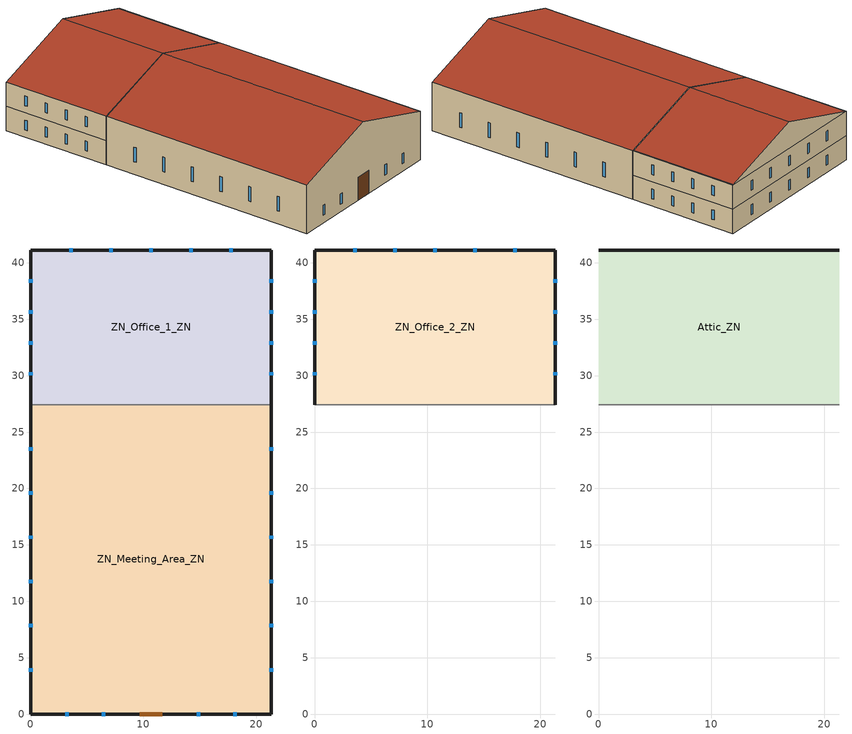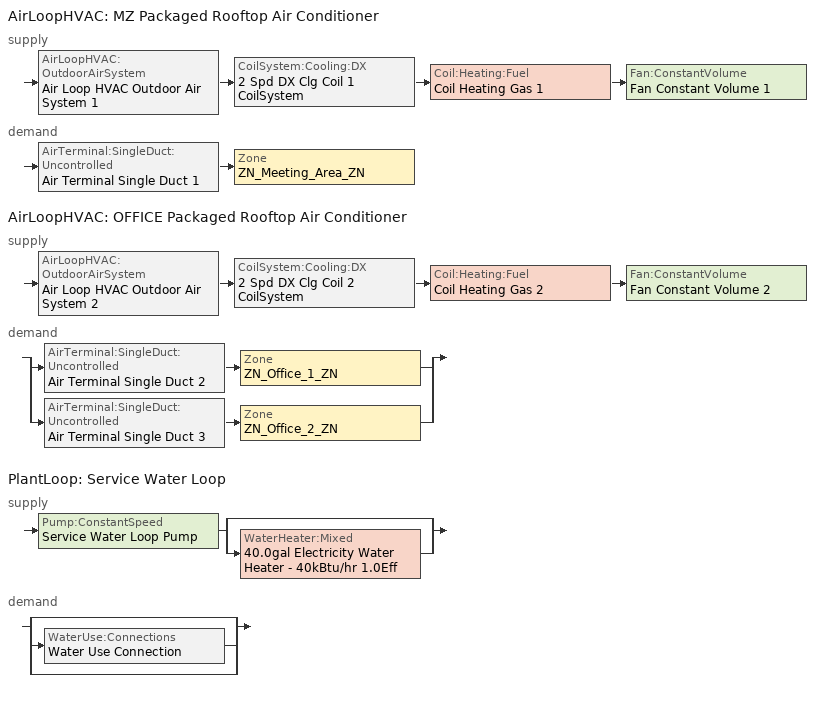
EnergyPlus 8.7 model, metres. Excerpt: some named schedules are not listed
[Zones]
ZN_Meeting_Area_ZN
 floor ground (Typical Insulated Carpeted 6in Slab Floor): 21.34,27.43 21.34,0 0,0 0,27.43 z0
 wall outside (Typical Insulated Exterior Mass Wall adj ext wall insulation): 21.34,0 21.34,27.43 / 0,27.43 0,0 z0:6.1; 0,0,6.1 0,0,0 21.34,0,0 21.34,0,6.1 10.67,0,9.43
 wall to ZN_Office_1_ZN (Typical Interior Wall): 21.34,27.43 0,27.43 z0:3.05
 wall to ZN_Office_2_ZN (Typical Interior Wall): 21.34,27.43 0,27.43 z3.05:6.1
 wall to Attic_ZN (Typical Interior Wall): 21.34,27.43,6.1 0,27.43,6.1 10.67,27.43,9.43
 window (Window U-1.017564702 and Window SHGC 0.306): 21.34,3.77 21.34,4.07 / 21.34,7.69 21.34,7.99 / 21.34,11.6 21.34,11.91 / 21.34,15.52 21.34,15.83 / 21.34,19.44 21.34,19.75 / 21.34,23.36 21.34,23.67 / 0,23.67 0,23.36 / 0,19.75 0,19.44 / 0,15.83 0,15.52 / 0,11.91 0,11.6 / 0,7.99 0,7.69 / 0,4.07 0,3.77 z1.62:3.44; 3.06,0 3.4,0 / 6.29,0 6.62,0 / 14.71,0 15.05,0 / 17.94,0 18.28,0 z0.98:2.26
 door (Typical Insulated Metal Door R-1.43): 9.68,0 11.65,0 z0:2.9
 roof outside (Typical IEAD Roof R-15.87 adj roof insulation): 21.34,27.43,6.1 10.67,27.43,9.43 10.67,0,9.43 21.34,0,6.1; 0,0,6.1 10.67,0,9.43 10.67,27.43,9.43 0,27.43,6.1
ZN_Office_1_ZN
 floor ground (Typical Insulated Carpeted 6in Slab Floor): 21.34,41.15 21.34,27.43 0,27.43 0,41.15 z0
 wall outside (Typical Insulated Exterior Mass Wall adj ext wall insulation): 21.34,27.43 21.34,41.15 0,41.15 0,27.43 z0:3.05
 window (Window U-1.017564702 and Window SHGC 0.306): 21.34,30.02 21.34,30.33 / 21.34,32.77 21.34,33.07 / 21.34,35.51 21.34,35.81 / 21.34,38.25 21.34,38.56 / 17.93,41.15 17.63,41.15 / 14.38,41.15 14.07,41.15 / 10.82,41.15 10.52,41.15 / 7.26,41.15 6.96,41.15 / 3.71,41.15 3.4,41.15 / 0,38.56 0,38.25 / 0,35.81 0,35.51 / 0,33.07 0,32.77 / 0,30.33 0,30.02 z0.91:2.13
ZN_Office_2_ZN
 floor to ZN_Office_1_ZN (Typical Interior Floor): 21.34,41.15 21.34,27.43 0,27.43 0,41.15 z3.05
 wall outside (Typical Insulated Exterior Mass Wall adj ext wall insulation): 21.34,27.43 21.34,41.15 0,41.15 0,27.43 z3.05:6.1
 window (Window U-1.017564702 and Window SHGC 0.306): 21.34,30.02 21.34,30.33 / 21.34,32.77 21.34,33.07 / 21.34,35.51 21.34,35.81 / 21.34,38.25 21.34,38.56 / 17.93,41.15 17.63,41.15 / 14.38,41.15 14.07,41.15 / 10.82,41.15 10.52,41.15 / 7.26,41.15 6.96,41.15 / 3.71,41.15 3.4,41.15 / 0,38.56 0,38.25 / 0,35.81 0,35.51 / 0,33.07 0,32.77 / 0,30.33 0,30.02 z3.96:5.18
Attic_ZN
 floor to ZN_Office_2_ZN (Typical Interior Floor): 21.34,27.43 0,27.43 0,41.15 21.34,41.15 z6.1
 wall outside (Typical Insulated Exterior Mass Wall adj ext wall insulation): 21.34,41.15,6.1 0,41.15,6.1 10.67,41.15,9.43
 roof outside (Typical IEAD Roof R-15.87 adj roof insulation): 21.34,27.43,6.1 10.67,27.43,9.43 10.67,41.15,9.43 21.34,41.15,6.1; 10.67,41.15,9.43 0,41.15,6.1 0,27.43,6.1 10.67,27.43,9.43
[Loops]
AirLoopHVAC 'MZ Packaged Rooftop Air Conditioner'
 supply: AirLoopHVAC:OutdoorAirSystem 'Air Loop HVAC Outdoor Air System 1' > CoilSystem:Cooling:DX '2 Spd DX Clg Coil 1 CoilSystem' > Coil:Heating:Fuel 'Coil Heating Gas 1' > Fan:ConstantVolume 'Fan Constant Volume 1'
 demand: AirTerminal:SingleDuct:Uncontrolled 'Air Terminal Single Duct 1' > Zone 'ZN_Meeting_Area_ZN'
AirLoopHVAC 'OFFICE Packaged Rooftop Air Conditioner'
 supply: AirLoopHVAC:OutdoorAirSystem 'Air Loop HVAC Outdoor Air System 2' > CoilSystem:Cooling:DX '2 Spd DX Clg Coil 2 CoilSystem' > Coil:Heating:Fuel 'Coil Heating Gas 2' > Fan:ConstantVolume 'Fan Constant Volume 2'
 demand: split
  | AirTerminal:SingleDuct:Uncontrolled 'Air Terminal Single Duct 2' > Zone 'ZN_Office_1_ZN'
  | AirTerminal:SingleDuct:Uncontrolled 'Air Terminal Single Duct 3' > Zone 'ZN_Office_2_ZN'
PlantLoop 'Service Water Loop'
 supply: Pump:ConstantSpeed 'Service Water Loop Pump' > split
  | bypass
  | WaterHeater:Mixed '40.0gal Electricity Water Heater - 40kBtu/hr 1.0Eff'
 demand: split
  | bypass
  | WaterUse:Connections 'Water Use Connection'
  | bypass
[Building]
90.1-2004-Worship-ASHRAE 169-2006-5A
[Site:Location]
PHOENIX SKY HARBOR INTL AP: Latitude {deg}=33.45; Longitude {deg}=-111.983; Time Zone {hr}=-7; Elevation {m}=337
[Site:GroundTemperature:BuildingSurface]
19.266, 19.196, 20.396, 21.375, 21.525, 21.18, 21.067, 21.286, 21.442, 21.586, 20.307, 19.387
[Site:WaterMainsTemperature]
Calculation Method=Correlation; Annual Average Outdoor Air Temperature {C}=22.47; Maximum Difference In Monthly Average Outdoor Air Temperatures {deltaC}=21.9
[SizingPeriod:DesignDay] Day of Month=21; Dry-Bulb Temperature Range Modifier Type=DefaultMultipliers; Humidity Condition Type=Wetbulb; Barometric Pressure {Pa}=97342; Rain Indicator=No; Snow Indicator=No; Daylight Saving Time Indicator=No
Name | Month | Day Type | Maximum Dry-Bulb Temperature {C} | Daily Dry-Bulb Temperature Range {deltaC} | Wetbulb or DewPoint at Maximum Dry-Bulb {C} | Wind Speed {m/s} | Wind Direction {deg} | Solar Model Indicator | ASHRAE Clear Sky Optical Depth for Beam Irradiance (taub) | ASHRAE Clear Sky Optical Depth for Diffuse Irradiance (taud) | Sky Clearness
Phoenix Sky Harbor Intl Ap Ann Clg .4% Condns DB=>MWB | 7 | SummerDesignDay | 43.4 | 12 | 21.1 | 4.1 | 260 | ASHRAETau | 0.588 | 1.653
Phoenix Sky Harbor Intl Ap Ann Htg 99.6% Condns DB | 12 | WinterDesignDay | 3.7 | 0 | 3.7 | 1.7 | 100 | ASHRAEClearSky |  |  | 0
[Material] Thermal Absorptance=0.9
Name | Roughness | Thickness {m} | Conductivity {W/m-K} | Density {kg/m3} | Specific Heat {J/kg-K} | Solar Absorptance | Visible Absorptance
1/2IN Gypsum | Smooth | 0.0127 | 0.16 | 784.9 | 830 | 0.4 | 0.4
100mm Normalweight concrete floor | MediumSmooth | 0.1016 | 2.31 | 2322 | 832 | 0.7 | 0.7
1IN Stucco | Smooth | 0.0253 | 0.6918 | 1858 | 837 | 0.7 | 0.92
6 in. Normalweight Concrete Floor | MediumRough | 0.1524 | 2.31 | 2322 | 832 | 0.7 | 0.7
8IN CONCRETE HW RefBldg | Rough | 0.2032 | 1.311 | 2240 | 836.8 | 0.7 | 0.7
F08 Metal surface; Metal Roof Surface | Smooth | 0.0008 | 45.28 | 7824 | 500 | 0.7 | 0.7
G01 13mm gypsum board | Smooth | 0.0127 | 0.16 | 800 | 1090 | 0.7 | 0.5
Roof Membrane | VeryRough | 0.0095 | 0.16 | 1121.29 | 1460 | 0.7 | 0.7
Std Wood 6inch | MediumSmooth | 0.15 | 0.12 | 540 | 1210 | 0.7 | 0.7
[Material:NoMass] Thermal Absorptance=0.9; Solar Absorptance=0.7
Name | Roughness | Thermal Resistance {m2-K/W} | Visible Absorptance
CP02 CARPET PAD | VeryRough | 0.21648 | 0.8
Typical Carpet Pad | Smooth | 0.21648 | 0.8
Typical Insulation R-0.58 | Smooth | 0.101875 | 0.7
Typical Insulation R-14.76_R-value 14.76 (ft^2*h*R/Btu); Typical Insulation R-14.76_R-value 14.76 (ft^2*h*R/Btu) 1 | Smooth | 2.59939 | 0.7
[WindowMaterial:SimpleGlazingSystem]
Simple Glazing Material U-1.017564702 and SHGC 0.306: U-Factor {W/m2-K}=5.778; Solar Heat Gain Coefficient=0.306
[Construction]
InteriorFurnishings: Std Wood 6inch
Typical IEAD Roof R-15.87 adj roof insulation: Roof Membrane, Typical Insulation R-14.76_R-value 14.76 (ft^2*h*R/Btu) 1, Metal Roof Surface
Typical Insulated Carpeted 6in Slab Floor: 6 in. Normalweight Concrete Floor, Typical Carpet Pad
Typical Insulated Exterior Mass Wall adj ext wall insulation: 1IN Stucco, 8IN CONCRETE HW RefBldg, Typical Insulation R-14.76_R-value 14.76 (ft^2*h*R/Btu), 1/2IN Gypsum
Typical Insulated Metal Door R-1.43: F08 Metal surface, Typical Insulation R-0.58
Typical Interior Floor: 100mm Normalweight concrete floor, CP02 CARPET PAD
Typical Interior Wall: G01 13mm gypsum board, G01 13mm gypsum board
Window U-1.017564702 and Window SHGC 0.306: Simple Glazing Material U-1.017564702 and SHGC 0.306
[Zone]
Attic_ZN: Part of Total Floor Area=No
ZN_Meeting_Area_ZN; ZN_Office_2_ZN: 
ZN_Office_1_ZN: Multiplier=1
[InternalMass] Construction=InteriorFurnishings
Name | Zone | Surface Area {m2}
ZN_Meeting_Area Mass | ZN_Meeting_Area_ZN | 1170.58
ZN_Office_1 Mass | ZN_Office_1_ZN | 585.289
ZN_Office_2 Mass | ZN_Office_2_ZN | 585.289
[ZoneInfiltration:DesignFlowRate] Schedule=Worship_MEETING_INF_SCH; Design Flow Rate Calculation Method=Flow/ExteriorArea; Flow per Exterior Surface Area {m3/s-m2}=0.0005; Constant Term Coefficient=0; Velocity Term Coefficient=0.224
Name | Zone or ZoneList
ZN_Meeting_Area Infiltration | ZN_Meeting_Area_ZN
ZN_Office_1 Infiltration | ZN_Office_1_ZN
ZN_Office_2 Infiltration | ZN_Office_2_ZN
[ZoneControl:Thermostat] Control Object Type 1=ThermostatSetpoint:DualSetpoint
Name | Zone or ZoneList | Control Type Schedule | Control Name 1
ZN_Meeting_Area_ZN Thermostat | ZN_Meeting_Area_ZN | ZN_Meeting_Area_ZN Thermostat Schedule | Thermostat Setpoint Dual Setpoint 1
ZN_Office_1_ZN Thermostat | ZN_Office_1_ZN | ZN_Office_1_ZN Thermostat Schedule | Thermostat Setpoint Dual Setpoint 2
ZN_Office_2_ZN Thermostat | ZN_Office_2_ZN | ZN_Office_2_ZN Thermostat Schedule | Thermostat Setpoint Dual Setpoint 3
[ThermostatSetpoint:DualSetpoint]
Name | Heating Setpoint Temperature Schedule | Cooling Setpoint Temperature Schedule
Thermostat Setpoint Dual Setpoint 1 | Worship_MEETING_HT_SCH | Worship_MEETING_CL_SCH
Thermostat Setpoint Dual Setpoint 2; Thermostat Setpoint Dual Setpoint 3 | Worship_OFFICE_HT_SCH | Worship_OFFICE_CL_SCH
[AirTerminal:SingleDuct:Uncontrolled] Availability Schedule=Always On Discrete; Maximum Air Flow Rate {m3/s}=AutoSize
Air Terminal Single Duct 1; Air Terminal Single Duct 2; Air Terminal Single Duct 3
[Zone equipment]
ZN_Meeting_Area_ZN: Air Terminal Single Duct 1
ZN_Office_1_ZN: Air Terminal Single Duct 2
ZN_Office_2_ZN: Air Terminal Single Duct 3
[Sizing:Zone] Zone Cooling Design Supply Air Temperature Input Method=SupplyAirTemperature; Zone Cooling Design Supply Air Temperature {C}=12.8; Zone Cooling Design Supply Air Temperature Difference {deltaC}=11.11; Zone Heating Design Supply Air Temperature Input Method=SupplyAirTemperature; Zone Heating Design Supply Air Temperature {C}=40; Zone Heating Design Supply Air Temperature Difference {deltaC}=11.11; Zone Cooling Design Supply Air Humidity Ratio {kgWater/kgDryAir}=0.0085; Zone Heating Design Supply Air Humidity Ratio {kgWater/kgDryAir}=0.008; Design Specification Outdoor Air Object=Worship WholeBuilding Ventilation; Cooling Design Air Flow Method=DesignDay; Cooling Design Air Flow Rate {m3/s}=0; Cooling Minimum Air Flow per Zone Floor Area {m3/s-m2}=0.000762; Cooling Minimum Air Flow {m3/s}=0; Cooling Minimum Air Flow Fraction=0; Heating Design Air Flow Method=DesignDay; Heating Design Air Flow Rate {m3/s}=0; Heating Maximum Air Flow per Zone Floor Area {m3/s-m2}=0.002032; Heating Maximum Air Flow {m3/s}=0.141576; Heating Maximum Air Flow Fraction=0.3; Account for Dedicated Outdoor Air System=No
Name | Zone Heating Sizing Factor | Zone Cooling Sizing Factor | Design Specification Zone Air Distribution Object
ZN_Meeting_Area_ZN | 0.8 | 0.8 | ZN_Meeting_Area_ZN Design Spec Zone Air Dist
ZN_Office_1_ZN | 0.5 | 0.5 | ZN_Office_1_ZN Design Spec Zone Air Dist
ZN_Office_2_ZN | 0.5 | 0.5 | ZN_Office_2_ZN Design Spec Zone Air Dist
[DesignSpecification:ZoneAirDistribution] Zone Air Distribution Effectiveness in Cooling Mode=1; Zone Air Distribution Effectiveness in Heating Mode=1
ZN_Meeting_Area_ZN Design Spec Zone Air Dist; ZN_Office_1_ZN Design Spec Zone Air Dist; ZN_Office_2_ZN Design Spec Zone Air Dist
[Controller:MechanicalVentilation] Availability Schedule=Fan Schedule; Demand Controlled Ventilation=No; System Outdoor Air Method=ZoneSum; Design Specification Outdoor Air Object Name 1=Worship WholeBuilding Ventilation
Name | Zone Name 1 | Design Specification Zone Air Distribution Object Name 1 | Zone Name 2 | Design Specification Outdoor Air Object Name 2 | Design Specification Zone Air Distribution Object Name 2
Controller Mechanical Ventilation 1 | ZN_Meeting_Area_ZN | ZN_Meeting_Area_ZN Design Spec Zone Air Dist
Controller Mechanical Ventilation 2 | ZN_Office_1_ZN | ZN_Office_1_ZN Design Spec Zone Air Dist | ZN_Office_2_ZN | Worship WholeBuilding Ventilation | ZN_Office_2_ZN Design Spec Zone Air Dist
[DesignSpecification:OutdoorAir]
Worship WholeBuilding Ventilation: Outdoor Air Method=Sum; Outdoor Air Flow per Person {m3/s-person}=0; Outdoor Air Flow per Zone Floor Area {m3/s-m2}=0.000508; Outdoor Air Flow per Zone {m3/s}=0; Outdoor Air Flow Air Changes per Hour {1/hr}=0
[AirLoopHVAC] Design Supply Air Flow Rate {m3/s}=AutoSize
MZ Packaged Rooftop Air Conditioner; OFFICE Packaged Rooftop Air Conditioner
[Sizing:System] Type of Load to Size On=Sensible; Design Outdoor Air Flow Rate {m3/s}=Autosize; Central Heating Maximum System Air Flow Ratio=1; Preheat Design Temperature {C}=7; Preheat Design Humidity Ratio {kgWater/kgDryAir}=0.008; Precool Design Temperature {C}=12.8; Precool Design Humidity Ratio {kgWater/kgDryAir}=0.008; Central Cooling Design Supply Air Temperature {C}=12.8; Central Heating Design Supply Air Temperature {C}=40; Type of Zone Sum to Use=Coincident; 100% Outdoor Air in Cooling=No; 100% Outdoor Air in Heating=No; Central Cooling Design Supply Air Humidity Ratio {kgWater/kgDryAir}=0.0085; Central Heating Design Supply Air Humidity Ratio {kgWater/kgDryAir}=0.008; Cooling Supply Air Flow Rate Method=DesignDay; Cooling Supply Air Flow Rate {m3/s}=0; Cooling Supply Air Flow Rate Per Floor Area {m3/s-m2}=0.00996765; Cooling Fraction of Autosized Cooling Supply Air Flow Rate=1; Cooling Supply Air Flow Rate Per Unit Cooling Capacity {m3/s-W}=3.94755e-05; Heating Supply Air Flow Rate Method=DesignDay; Heating Supply Air Flow Rate {m3/s}=0; Heating Supply Air Flow Rate Per Floor Area {m3/s-m2}=0.00996765; Heating Fraction of Autosized Heating Supply Air Flow Rate=1; Heating Fraction of Autosized Cooling Supply Air Flow Rate=1; Heating Supply Air Flow Rate Per Unit Heating Capacity {m3/s-W}=3.15882e-05; System Outdoor Air Method=ZoneSum; Zone Maximum Outdoor Air Fraction=1; Cooling Design Capacity Method=CoolingDesignCapacity; Cooling Design Capacity {W}=Autosize; Cooling Design Capacity Per Floor Area {W/m2}=234.7; Fraction of Autosized Cooling Design Capacity=1; Heating Design Capacity Method=HeatingDesignCapacity; Heating Design Capacity {W}=Autosize; Heating Design Capacity Per Floor Area {W/m2}=157; Fraction of Autosized Heating Design Capacity=1; Central Cooling Capacity Control Method=OnOff
MZ Packaged Rooftop Air Conditioner; OFFICE Packaged Rooftop Air Conditioner
[AvailabilityManager:Scheduled] Schedule=Always On Discrete
MZ Packaged Rooftop Air Conditioner Availability Manager; Air Loop HVAC Outdoor Air System 1 Availability Manager; OFFICE Packaged Rooftop Air Conditioner Availability Manager; Air Loop HVAC Outdoor Air System 2 Availability Manager
[Controller:OutdoorAir] Minimum Outdoor Air Flow Rate {m3/s}=Autosize; Maximum Outdoor Air Flow Rate {m3/s}=Autosize; Economizer Control Type=DifferentialDryBulb; Economizer Control Action Type=ModulateFlow; Economizer Maximum Limit Dry-Bulb Temperature {C}=28; Economizer Maximum Limit Enthalpy {J/kg}=64000; Economizer Minimum Limit Dry-Bulb Temperature {C}=-100; Lockout Type=LockoutWithCompressor; Minimum Limit Type=FixedMinimum; Minimum Outdoor Air Schedule=Fan Schedule; Maximum Fraction of Outdoor Air Schedule=Econ_MaxOAFrac_Sch; High Humidity Control=No; Control High Indoor Humidity Based on Outdoor Humidity Ratio=Yes; Heat Recovery Bypass Control Type=BypassWhenOAFlowGreaterThanMinimum
Name | Mechanical Ventilation Controller
Controller Outdoor Air 1 | Controller Mechanical Ventilation 1
Controller Outdoor Air 2 | Controller Mechanical Ventilation 2
[SetpointManager:MixedAir] Control Variable=Temperature
Node 12 OS Default SPM; Node 13 OS Default SPM; Node 14 OS Default SPM; Node 23 OS Default SPM; Node 24 OS Default SPM; Node 25 OS Default SPM
[CoilSystem:Cooling:DX] Availability Schedule=Always On Discrete
Name | Cooling Coil
2 Spd DX Clg Coil 1 CoilSystem | 2 Spd DX Clg Coil 1
2 Spd DX Clg Coil 2 CoilSystem | 2 Spd DX Clg Coil 2
[Coil:Cooling:DX:TwoSpeed] Availability Schedule=Always On Discrete; High Speed Gross Rated Total Cooling Capacity {W}=Autosize; High Speed Rated Sensible Heat Ratio=Autosize; High Speed Gross Rated Cooling COP {W/W}=3.5; High Speed Rated Air Flow Rate {m3/s}=Autosize; Total Cooling Capacity Function of Temperature Curve=OS:Curve:Biquadratic 25; Total Cooling Capacity Function of Flow Fraction Curve=OS:Curve:Quadratic 20; Energy Input Ratio Function of Temperature Curve=OS:Curve:Biquadratic 22; Energy Input Ratio Function of Flow Fraction Curve=OS:Curve:Quadratic 21; Part Load Fraction Correlation Curve=OS:Curve:Quadratic 22; Low Speed Gross Rated Total Cooling Capacity {W}=Autosize; Low Speed Gross Rated Sensible Heat Ratio=0.69; Low Speed Gross Rated Cooling COP {W/W}=3.5; Low Speed Rated Air Flow Rate {m3/s}=Autosize; Low Speed Total Cooling Capacity Function of Temperature Curve=OS:Curve:Biquadratic 23; Low Speed Energy Input Ratio Function of Temperature Curve=OS:Curve:Biquadratic 24; Condenser Type=AirCooled; High Speed Evaporative Condenser Effectiveness=0; Low Speed Evaporative Condenser Effectiveness=0; Basin Heater Capacity {W/K}=10; Basin Heater Setpoint Temperature {C}=2
2 Spd DX Clg Coil 1; 2 Spd DX Clg Coil 2
[Coil:Heating:Fuel] Availability Schedule=Always On Discrete; Fuel Type=NaturalGas; Burner Efficiency=0.8; Nominal Capacity {W}=AutoSize; Parasitic Electric Load {W}=0; Parasitic Fuel Load {W}=0
Coil Heating Gas 1; Coil Heating Gas 2
[Fan:ConstantVolume] Availability Schedule=Always On Discrete; Fan Total Efficiency=0.54; Pressure Rise {Pa}=200; Maximum Flow Rate {m3/s}=AutoSize; Motor Efficiency=0.9; Motor In Airstream Fraction=1
Fan Constant Volume 1; Fan Constant Volume 2
[SetpointManager:SingleZone:Reheat] Control Variable=Temperature; Minimum Supply Air Temperature {C}=10; Maximum Supply Air Temperature {C}=50
Name | Control Zone
Setpoint Manager Single Zone Reheat 1 | ZN_Meeting_Area_ZN
Setpoint Manager Single Zone Reheat 2 | ZN_Office_1_ZN
[PlantLoop]
Service Water Loop: Fluid Type=Water; Plant Equipment Operation Scheme=Service Water Loop Operation Schemes; Maximum Loop Temperature {C}=60; Minimum Loop Temperature {C}=10; Maximum Loop Flow Rate {m3/s}=Autosize; Minimum Loop Flow Rate {m3/s}=0; Plant Loop Volume {m3}=Autocalculate; Load Distribution Scheme=Optimal; Plant Loop Demand Calculation Scheme=SingleSetpoint
[Sizing:Plant]
Service Water Loop: Loop Type=Heating; Design Loop Exit Temperature {C}=60; Loop Design Temperature Difference {deltaC}=5; Sizing Option=NonCoincident; Zone Timesteps in Averaging Window=1; Coincident Sizing Factor Mode=None
[Pump:ConstantSpeed]
Service Water Loop Pump: Design Flow Rate {m3/s}=Autosize; Design Pump Head {Pa}=0.001; Design Power Consumption {W}=Autosize; Motor Efficiency=1; Fraction of Motor Inefficiencies to Fluid Stream=0; Pump Control Type=Intermittent
[WaterHeater:Mixed]
40.0gal Electricity Water Heater - 40kBtu/hr 1.0Eff: Tank Volume {m3}=0.3; Setpoint Temperature Schedule=Service Water Loop Temp - 140F; Deadband Temperature Difference {deltaC}=2; Maximum Temperature Limit {C}=82.2222; Heater Control Type=Cycle; Heater Maximum Capacity {W}=2000; Heater Ignition Minimum Flow Rate {m3/s}=0; Heater Ignition Delay {s}=0; Heater Fuel Type=NaturalGas; Heater Thermal Efficiency=1; Off Cycle Parasitic Fuel Consumption Rate {W}=173; Off Cycle Parasitic Fuel Type=NaturalGas; Off Cycle Parasitic Heat Fraction to Tank=0.8; On Cycle Parasitic Fuel Consumption Rate {W}=173; On Cycle Parasitic Fuel Type=NaturalGas; On Cycle Parasitic Heat Fraction to Tank=0; Ambient Temperature Indicator=Schedule; Ambient Temperature Schedule=Schedule Ruleset 1; Off Cycle Loss Coefficient to Ambient Temperature {W/K}=1.81891; Off Cycle Loss Fraction to Zone=1; On Cycle Loss Coefficient to Ambient Temperature {W/K}=1.81891; On Cycle Loss Fraction to Zone=1; Use Side Effectiveness=1; Source Side Effectiveness=1; Use Side Design Flow Rate {m3/s}=Autosize; Source Side Design Flow Rate {m3/s}=Autosize; Indirect Water Heating Recovery Time {hr}=1.5; Source Side Flow Control Mode=IndirectHeatPrimarySetpoint
[SetpointManager:Scheduled]
SHW Setpoint Manager: Control Variable=Temperature; Schedule=Service Water Loop Temp - 140F
[WaterUse:Connections]
Water Use Connection: Water Use Equipment Name 1=O1 Service Water Use 0.13gal/min
[WaterUse:Equipment]
O1 Service Water Use 0.13gal/min: Peak Flow Rate {m3/s}=8e-06; Flow Rate Fraction Schedule=Worship_OFFICE_SWH_SCH; Target Temperature Schedule=Mixed Water At Faucet Temp - 120F; Zone=ZN_Office_1_ZN; Sensible Fraction Schedule=Fraction Sensible - 0.2; Latent Fraction Schedule=Fraction Latent - 0.05
[PlantEquipmentOperationSchemes]
Service Water Loop Operation Schemes: Control Scheme Object Type 1=PlantEquipmentOperation:HeatingLoad; Control Scheme Name 1=Service Water Loop Heating Operation Scheme; Control Scheme Schedule Name 1=Always On Discrete
[PlantEquipmentOperation:HeatingLoad]
Service Water Loop Heating Operation Scheme: Load Range Lower Limit 1 {W}=0; Load Range Upper Limit 1 {W}=1000000000; Range Equipment List Name 1=Service Water Loop Heating Equipment List
[PlantEquipmentList]
Service Water Loop Heating Equipment List: WaterHeater:Mixed, 40.0gal Electricity Water Heater - 40kBtu/hr 1.0Eff
[Exterior:Lights]
NonDimming Exterior Lights Def: Schedule=Worship Exterior_Lgt_ALWAYS_ON; Design Level {W}=2500; Control Option=AstronomicalClock
[Schedule:Compact]
ZN_Meeting_Area_ZN Thermostat Schedule; ZN_Office_1_ZN Thermostat Schedule; ZN_Office_2_ZN Thermostat Schedule: Through: 12/31, For: AllDays, Until: 24:00, 4
[Schedule:Day:Interval]
Worship_MEETING_HT_SCH wknd: No, 00:15, 15.3461, 00:30, 15.3461, 00:45, 15.3461, 01:00, 15.3461, 01:15, 15.3461, 01:30, 15.3461, 01:45, 15.3461, 02:00, 15.3461, 02:15, 15.3461, 02:30, 15.3461, 02:45, 15.3461, 03:00, 15.3461, 03:15, 15.3461, 03:30, 15.3461, 03:45, 15.3461, 04:00, 15.3461, 04:15, 15.3461, 04:30, 15.3461, 04:45, 15.3461, 05:00, 15.3461, 05:15, 15.3461, 05:30, 15.3461, 05:45, 15.3461, 06:00, 15.3461, 06:15, 15.3461, 06:30, 15.3461, 06:45, 15.3461, 07:00, 15.3461, 07:15, 15.3461, 07:30, 20.8269, 07:45, 20.8269, 08:00, 20.8269, 08:15, 20.8269, 08:30, 20.8269, 08:45, 20.8269, 09:00, 20.8269, 09:15, 20.8269, 09:30, 20.8269, 09:45, 20.8269, 10:00, 20.8269, 10:15, 20.8269, 10:30, 20.8269, 10:45, 20.8269, 11:00, 20.8269, 11:15, 20.8269, 11:30, 20.8269, 11:45, 20.8269, 12:00, 20.8269, 12:15, 20.8269, 12:30, 20.8269, 12:45, 20.8269, 13:00, 20.8269, 13:15, 20.8269, 13:30, 20.8269, 13:45, 20.8269, 14:00, 20.8269, 14:15, 20.8269, 14:30, 20.8269, 14:45, 20.8269, 15:00, 20.8269, 15:15, 20.8269, 15:30, 20.8269, 15:45, 20.8269, 16:00, 20.8269, 16:15, 20.8269, 16:30, 20.8269, 16:45, 20.8269, 17:00, 20.8269, 17:15, 20.8269, 17:30, 20.8269, 17:45, 20.8269, 18:00, 20.8269, 18:15, 20.8269, 18:30, 20.8269, 18:45, 20.8269, 19:00, 20.8269, 19:15, 20.8269, 19:30, 20.8269, 19:45, 20.8269, 20:00, 20.8269, 20:15, 20.8269, 20:30, 20.8269, 20:45, 20.8269, 21:00, 20.8269, 21:15, 20.8269, 21:30, 20.8269, 21:45, 15.3461, 22:00, 15.3461, 22:15, 15.3461, 22:30, 15.3461, 22:45, 15.3461, 23:00, 15.3461, 23:15, 15.3461, 23:30, 15.3461, 23:45, 15.3461, 24:00, 15.3461
Schedule Day 44; Schedule Day 48; Schedule Day 49: No, 00:15, 0, 00:30, 0, 00:45, 0, 01:00, 0, 01:15, 0, 01:30, 0, 01:45, 0, 02:00, 0, 02:15, 0, 02:30, 0, 02:45, 0, 03:00, 0, 03:15, 0, 03:30, 0, 03:45, 0, 04:00, 0, 04:15, 0, 04:30, 0, 04:45, 0, 05:00, 0, 05:15, 0, 05:30, 0, 05:45, 0, 06:00, 0, 06:15, 0, 06:30, 0, 06:45, 0, 07:00, 0, 07:15, 1, 07:30, 1, 07:45, 1, 08:00, 1, 08:15, 1, 08:30, 1, 08:45, 1, 09:00, 1, 09:15, 1, 09:30, 1, 09:45, 1, 10:00, 1, 10:15, 1, 10:30, 1, 10:45, 1, 11:00, 1, 11:15, 1, 11:30, 1, 11:45, 1, 12:00, 1, 12:15, 1, 12:30, 1, 12:45, 1, 13:00, 1, 13:15, 1, 13:30, 1, 13:45, 1, 14:00, 1, 14:15, 1, 14:30, 1, 14:45, 1, 15:00, 1, 15:15, 1, 15:30, 1, 15:45, 1, 16:00, 1, 16:15, 1, 16:30, 1, 16:45, 1, 17:00, 1, 17:15, 1, 17:30, 1, 17:45, 1, 18:00, 1, 18:15, 1, 18:30, 1, 18:45, 1, 19:00, 1, 19:15, 1, 19:30, 1, 19:45, 1, 20:00, 1, 20:15, 1, 20:30, 1, 20:45, 1, 21:00, 1, 21:15, 1, 21:30, 1, 21:45, 1, 22:00, 1, 22:15, 1, 22:30, 1, 22:45, 1, 23:00, 1, 23:15, 0, 23:30, 0, 23:45, 0, 24:00, 0
Schedule Day 17: No, 00:15, 1, 00:30, 1, 00:45, 1, 01:00, 1, 01:15, 1, 01:30, 1, 01:45, 1, 02:00, 1, 02:15, 1, 02:30, 1, 02:45, 1, 03:00, 1, 03:15, 1, 03:30, 1, 03:45, 1, 04:00, 1, 04:15, 1, 04:30, 1, 04:45, 1, 05:00, 1, 05:15, 0.25, 05:30, 0.25, 05:45, 0.25, 06:00, 0.25, 06:15, 0.25, 06:30, 0.25, 06:45, 0.25, 07:00, 0.25, 07:15, 0.25, 07:30, 0.25, 07:45, 0.25, 08:00, 0.25, 08:15, 0.25, 08:30, 0.25, 08:45, 0.25, 09:00, 0.25, 09:15, 0.25, 09:30, 0.25, 09:45, 0.25, 10:00, 0.25, 10:15, 0.25, 10:30, 0.25, 10:45, 0.25, 11:00, 0.25, 11:15, 0.25, 11:30, 0.25, 11:45, 0.25, 12:00, 0.25, 12:15, 0.25, 12:30, 0.25, 12:45, 0.25, 13:00, 0.25, 13:15, 0.25, 13:30, 0.25, 13:45, 0.25, 14:00, 0.25, 14:15, 0.25, 14:30, 0.25, 14:45, 0.25, 15:00, 0.25, 15:15, 0.25, 15:30, 0.25, 15:45, 0.25, 16:00, 0.25, 16:15, 0.25, 16:30, 0.25, 16:45, 0.25, 17:00, 0.25, 17:15, 0.25, 17:30, 0.25, 17:45, 0.25, 18:00, 0.25, 18:15, 0.25, 18:30, 0.25, 18:45, 0.25, 19:00, 0.25, 19:15, 0.25, 19:30, 0.25, 19:45, 0.25, 20:00, 0.25, 20:15, 0.25, 20:30, 0.25, 20:45, 0.25, 21:00, 0.25, 21:15, 0.25, 21:30, 0.25, 21:45, 0.25, 22:00, 0.25, 22:15, 0.25, 22:30, 0.25, 22:45, 0.25, 23:00, 0.25, 23:15, 1, 23:30, 1, 23:45, 1, 24:00, 1
Schedule Day 20; Schedule Day 21: No, 00:15, 1, 00:30, 1, 00:45, 1, 01:00, 1, 01:15, 1, 01:30, 1, 01:45, 1, 02:00, 1, 02:15, 1, 02:30, 1, 02:45, 1, 03:00, 1, 03:15, 1, 03:30, 1, 03:45, 1, 04:00, 1, 04:15, 1, 04:30, 1, 04:45, 1, 05:00, 1, 05:15, 1, 05:30, 1, 05:45, 1, 06:00, 1, 06:15, 0.25, 06:30, 0.25, 06:45, 0.25, 07:00, 0.25, 07:15, 0.25, 07:30, 0.25, 07:45, 0.25, 08:00, 0.25, 08:15, 0.25, 08:30, 0.25, 08:45, 0.25, 09:00, 0.25, 09:15, 0.25, 09:30, 0.25, 09:45, 0.25, 10:00, 0.25, 10:15, 0.25, 10:30, 0.25, 10:45, 0.25, 11:00, 0.25, 11:15, 0.25, 11:30, 0.25, 11:45, 0.25, 12:00, 0.25, 12:15, 0.25, 12:30, 0.25, 12:45, 0.25, 13:00, 0.25, 13:15, 0.25, 13:30, 0.25, 13:45, 0.25, 14:00, 0.25, 14:15, 0.25, 14:30, 0.25, 14:45, 0.25, 15:00, 0.25, 15:15, 0.25, 15:30, 0.25, 15:45, 0.25, 16:00, 0.25, 16:15, 0.25, 16:30, 0.25, 16:45, 0.25, 17:00, 0.25, 17:15, 0.25, 17:30, 0.25, 17:45, 0.25, 18:00, 0.25, 18:15, 0.25, 18:30, 0.25, 18:45, 0.25, 19:00, 0.25, 19:15, 0.25, 19:30, 0.25, 19:45, 0.25, 20:00, 0.25, 20:15, 0.25, 20:30, 0.25, 20:45, 0.25, 21:00, 0.25, 21:15, 0.25, 21:30, 0.25, 21:45, 0.25, 22:00, 0.25, 22:15, 0.25, 22:30, 0.25, 22:45, 0.25, 23:00, 0.25, 23:15, 1, 23:30, 1, 23:45, 1, 24:00, 1
Schedule Day 24: No, 00:15, 0.05, 00:30, 0.05, 00:45, 0.05, 01:00, 0.05, 01:15, 0.05, 01:30, 0.05, 01:45, 0.05, 02:00, 0.05, 02:15, 0.05, 02:30, 0.05, 02:45, 0.05, 03:00, 0.05, 03:15, 0.05, 03:30, 0.05, 03:45, 0.05, 04:00, 0.05, 04:15, 0.05, 04:30, 0.05, 04:45, 0.05, 05:00, 0.05, 05:15, 0.05, 05:30, 0.05, 05:45, 0.05, 06:00, 0.05, 06:15, 0.05, 06:30, 0.05, 06:45, 0.05, 07:00, 0.05, 07:15, 0.05, 07:30, 0.05, 07:45, 0.05, 08:00, 0.05, 08:15, 0.05, 08:30, 0.05, 08:45, 0.05, 09:00, 0.05, 09:15, 0.05, 09:30, 0.05, 09:45, 0.05, 10:00, 0.05, 10:15, 0.05, 10:30, 0.05, 10:45, 0.05, 11:00, 0.05, 11:15, 0.05, 11:30, 0.05, 11:45, 0.05, 12:00, 0.05, 12:15, 0.05, 12:30, 0.05, 12:45, 0.05, 13:00, 0.05, 13:15, 0.05, 13:30, 0.05, 13:45, 0.05, 14:00, 0.05, 14:15, 0.05, 14:30, 0.05, 14:45, 0.05, 15:00, 0.05, 15:15, 0.05, 15:30, 0.05, 15:45, 0.05, 16:00, 0.05, 16:15, 0.05, 16:30, 0.05, 16:45, 0.05, 17:00, 0.05, 17:15, 0.05, 17:30, 0.05, 17:45, 0.05, 18:00, 0.05, 18:15, 0.05, 18:30, 0.05, 18:45, 0.05, 19:00, 0.05, 19:15, 0.05, 19:30, 0.05, 19:45, 0.05, 20:00, 0.05, 20:15, 0.05, 20:30, 0.05, 20:45, 0.05, 21:00, 0.05, 21:15, 0.05, 21:30, 0.05, 21:45, 0.05, 22:00, 0.05, 22:15, 0.05, 22:30, 0.05, 22:45, 0.05, 23:00, 0.05, 23:15, 0.05, 23:30, 0.05, 23:45, 0.05, 24:00, 0.05
Schedule Day 29; Schedule Day 33: No, 00:15, 0.05, 00:30, 0.05, 00:45, 0.05, 01:00, 0.05, 01:15, 0.05, 01:30, 0.05, 01:45, 0.05, 02:00, 0.05, 02:15, 0.05, 02:30, 0.05, 02:45, 0.05, 03:00, 0.05, 03:15, 0.05, 03:30, 0.05, 03:45, 0.05, 04:00, 0.05, 04:15, 0.05, 04:30, 0.05, 04:45, 0.05, 05:00, 0.05, 05:15, 0.08, 05:30, 0.08, 05:45, 0.08, 06:00, 0.08, 06:15, 0.07, 06:30, 0.07, 06:45, 0.07, 07:00, 0.07, 07:15, 0.19, 07:30, 0.19, 07:45, 0.19, 08:00, 0.19, 08:15, 0.35, 08:30, 0.35, 08:45, 0.35, 09:00, 0.35, 09:15, 0.38, 09:30, 0.38, 09:45, 0.38, 10:00, 0.38, 10:15, 0.39, 10:30, 0.39, 10:45, 0.39, 11:00, 0.39, 11:15, 0.47, 11:30, 0.47, 11:45, 0.47, 12:00, 0.47, 12:15, 0.57, 12:30, 0.57, 12:45, 0.57, 13:00, 0.57, 13:15, 0.54, 13:30, 0.54, 13:45, 0.54, 14:00, 0.54, 14:15, 0.34, 14:30, 0.34, 14:45, 0.34, 15:00, 0.34, 15:15, 0.33, 15:30, 0.33, 15:45, 0.33, 16:00, 0.33, 16:15, 0.44, 16:30, 0.44, 16:45, 0.44, 17:00, 0.44, 17:15, 0.26, 17:30, 0.26, 17:45, 0.26, 18:00, 0.26, 18:15, 0.21, 18:30, 0.21, 18:45, 0.21, 19:00, 0.21, 19:15, 0.15, 19:30, 0.15, 19:45, 0.15, 20:00, 0.15, 20:15, 0.17, 20:30, 0.17, 20:45, 0.17, 21:00, 0.17, 21:15, 0.08, 21:30, 0.08, 21:45, 0.08, 22:00, 0.08, 22:15, 0.05, 22:30, 0.05, 22:45, 0.05, 23:00, 0.05, 23:15, 0.05, 23:30, 0.05, 23:45, 0.05, 24:00, 0.05
Schedule Day 40: No, 00:15, 0.2, 00:30, 0.2, 00:45, 0.2, 01:00, 0.2, 01:15, 0.2, 01:30, 0.2, 01:45, 0.2, 02:00, 0.2, 02:15, 0.2, 02:30, 0.2, 02:45, 0.2, 03:00, 0.2, 03:15, 0.2, 03:30, 0.2, 03:45, 0.2, 04:00, 0.2, 04:15, 0.2, 04:30, 0.2, 04:45, 0.2, 05:00, 0.2, 05:15, 0.2, 05:30, 0.2, 05:45, 0.2, 06:00, 0.2, 06:15, 0.2, 06:30, 0.2, 06:45, 0.2, 07:00, 0.2, 07:15, 0.2, 07:30, 0.2, 07:45, 0.2, 08:00, 0.2, 08:15, 0.2, 08:30, 0.2, 08:45, 0.2, 09:00, 0.2, 09:15, 0.2, 09:30, 0.2, 09:45, 0.2, 10:00, 0.2, 10:15, 0.2, 10:30, 0.2, 10:45, 0.2, 11:00, 0.2, 11:15, 0.2, 11:30, 0.2, 11:45, 0.2, 12:00, 0.2, 12:15, 0.2, 12:30, 0.2, 12:45, 0.2, 13:00, 0.2, 13:15, 0.2, 13:30, 0.2, 13:45, 0.2, 14:00, 0.2, 14:15, 0.2, 14:30, 0.2, 14:45, 0.2, 15:00, 0.2, 15:15, 0.2, 15:30, 0.2, 15:45, 0.2, 16:00, 0.2, 16:15, 0.2, 16:30, 0.2, 16:45, 0.2, 17:00, 0.2, 17:15, 0.2, 17:30, 0.2, 17:45, 0.2, 18:00, 0.2, 18:15, 0.2, 18:30, 0.2, 18:45, 0.2, 19:00, 0.2, 19:15, 0.2, 19:30, 0.2, 19:45, 0.2, 20:00, 0.2, 20:15, 0.2, 20:30, 0.2, 20:45, 0.2, 21:00, 0.2, 21:15, 0.2, 21:30, 0.2, 21:45, 0.2, 22:00, 0.2, 22:15, 0.2, 22:30, 0.2, 22:45, 0.2, 23:00, 0.2, 23:15, 0.2, 23:30, 0.2, 23:45, 0.2, 24:00, 0.2
Schedule Day 42: No, 00:15, 48.8889, 00:30, 48.8889, 00:45, 48.8889, 01:00, 48.8889, 01:15, 48.8889, 01:30, 48.8889, 01:45, 48.8889, 02:00, 48.8889, 02:15, 48.8889, 02:30, 48.8889, 02:45, 48.8889, 03:00, 48.8889, 03:15, 48.8889, 03:30, 48.8889, 03:45, 48.8889, 04:00, 48.8889, 04:15, 48.8889, 04:30, 48.8889, 04:45, 48.8889, 05:00, 48.8889, 05:15, 48.8889, 05:30, 48.8889, 05:45, 48.8889, 06:00, 48.8889, 06:15, 48.8889, 06:30, 48.8889, 06:45, 48.8889, 07:00, 48.8889, 07:15, 48.8889, 07:30, 48.8889, 07:45, 48.8889, 08:00, 48.8889, 08:15, 48.8889, 08:30, 48.8889, 08:45, 48.8889, 09:00, 48.8889, 09:15, 48.8889, 09:30, 48.8889, 09:45, 48.8889, 10:00, 48.8889, 10:15, 48.8889, 10:30, 48.8889, 10:45, 48.8889, 11:00, 48.8889, 11:15, 48.8889, 11:30, 48.8889, 11:45, 48.8889, 12:00, 48.8889, 12:15, 48.8889, 12:30, 48.8889, 12:45, 48.8889, 13:00, 48.8889, 13:15, 48.8889, 13:30, 48.8889, 13:45, 48.8889, 14:00, 48.8889, 14:15, 48.8889, 14:30, 48.8889, 14:45, 48.8889, 15:00, 48.8889, 15:15, 48.8889, 15:30, 48.8889, 15:45, 48.8889, 16:00, 48.8889, 16:15, 48.8889, 16:30, 48.8889, 16:45, 48.8889, 17:00, 48.8889, 17:15, 48.8889, 17:30, 48.8889, 17:45, 48.8889, 18:00, 48.8889, 18:15, 48.8889, 18:30, 48.8889, 18:45, 48.8889, 19:00, 48.8889, 19:15, 48.8889, 19:30, 48.8889, 19:45, 48.8889, 20:00, 48.8889, 20:15, 48.8889, 20:30, 48.8889, 20:45, 48.8889, 21:00, 48.8889, 21:15, 48.8889, 21:30, 48.8889, 21:45, 48.8889, 22:00, 48.8889, 22:15, 48.8889, 22:30, 48.8889, 22:45, 48.8889, 23:00, 48.8889, 23:15, 48.8889, 23:30, 48.8889, 23:45, 48.8889, 24:00, 48.8889
Schedule Day 43; Schedule Day 45; Schedule Day 46: No, 00:15, 1, 00:30, 1, 00:45, 1, 01:00, 1, 01:15, 1, 01:30, 1, 01:45, 1, 02:00, 1, 02:15, 1, 02:30, 1, 02:45, 1, 03:00, 1, 03:15, 1, 03:30, 1, 03:45, 1, 04:00, 1, 04:15, 1, 04:30, 1, 04:45, 1, 05:00, 1, 05:15, 1, 05:30, 1, 05:45, 1, 06:00, 1, 06:15, 1, 06:30, 1, 06:45, 1, 07:00, 1, 07:15, 1, 07:30, 1, 07:45, 1, 08:00, 1, 08:15, 1, 08:30, 1, 08:45, 1, 09:00, 1, 09:15, 1, 09:30, 1, 09:45, 1, 10:00, 1, 10:15, 1, 10:30, 1, 10:45, 1, 11:00, 1, 11:15, 1, 11:30, 1, 11:45, 1, 12:00, 1, 12:15, 1, 12:30, 1, 12:45, 1, 13:00, 1, 13:15, 1, 13:30, 1, 13:45, 1, 14:00, 1, 14:15, 1, 14:30, 1, 14:45, 1, 15:00, 1, 15:15, 1, 15:30, 1, 15:45, 1, 16:00, 1, 16:15, 1, 16:30, 1, 16:45, 1, 17:00, 1, 17:15, 1, 17:30, 1, 17:45, 1, 18:00, 1, 18:15, 1, 18:30, 1, 18:45, 1, 19:00, 1, 19:15, 1, 19:30, 1, 19:45, 1, 20:00, 1, 20:15, 1, 20:30, 1, 20:45, 1, 21:00, 1, 21:15, 1, 21:30, 1, 21:45, 1, 22:00, 1, 22:15, 1, 22:30, 1, 22:45, 1, 23:00, 1, 23:15, 1, 23:30, 1, 23:45, 1, 24:00, 1
Schedule Day 47; Schedule Day 51; Schedule Day 52: No, 00:15, 0.7, 00:30, 0.7, 00:45, 0.7, 01:00, 0.7, 01:15, 0.7, 01:30, 0.7, 01:45, 0.7, 02:00, 0.7, 02:15, 0.7, 02:30, 0.7, 02:45, 0.7, 03:00, 0.7, 03:15, 0.7, 03:30, 0.7, 03:45, 0.7, 04:00, 0.7, 04:15, 0.7, 04:30, 0.7, 04:45, 0.7, 05:00, 0.7, 05:15, 0.7, 05:30, 0.7, 05:45, 0.7, 06:00, 0.7, 06:15, 0.7, 06:30, 0.7, 06:45, 0.7, 07:00, 0.7, 07:15, 0.7, 07:30, 0.7, 07:45, 0.7, 08:00, 0.7, 08:15, 0.7, 08:30, 0.7, 08:45, 0.7, 09:00, 0.7, 09:15, 0.7, 09:30, 0.7, 09:45, 0.7, 10:00, 0.7, 10:15, 0.7, 10:30, 0.7, 10:45, 0.7, 11:00, 0.7, 11:15, 0.7, 11:30, 0.7, 11:45, 0.7, 12:00, 0.7, 12:15, 0.7, 12:30, 0.7, 12:45, 0.7, 13:00, 0.7, 13:15, 0.7, 13:30, 0.7, 13:45, 0.7, 14:00, 0.7, 14:15, 0.7, 14:30, 0.7, 14:45, 0.7, 15:00, 0.7, 15:15, 0.7, 15:30, 0.7, 15:45, 0.7, 16:00, 0.7, 16:15, 0.7, 16:30, 0.7, 16:45, 0.7, 17:00, 0.7, 17:15, 0.7, 17:30, 0.7, 17:45, 0.7, 18:00, 0.7, 18:15, 0.7, 18:30, 0.7, 18:45, 0.7, 19:00, 0.7, 19:15, 0.7, 19:30, 0.7, 19:45, 0.7, 20:00, 0.7, 20:15, 0.7, 20:30, 0.7, 20:45, 0.7, 21:00, 0.7, 21:15, 0.7, 21:30, 0.7, 21:45, 0.7, 22:00, 0.7, 22:15, 0.7, 22:30, 0.7, 22:45, 0.7, 23:00, 0.7, 23:15, 0.7, 23:30, 0.7, 23:45, 0.7, 24:00, 0.7
Schedule Day 68: No, 00:15, 22, 00:30, 22, 00:45, 22, 01:00, 22, 01:15, 22, 01:30, 22, 01:45, 22, 02:00, 22, 02:15, 22, 02:30, 22, 02:45, 22, 03:00, 22, 03:15, 22, 03:30, 22, 03:45, 22, 04:00, 22, 04:15, 22, 04:30, 22, 04:45, 22, 05:00, 22, 05:15, 22, 05:30, 22, 05:45, 22, 06:00, 22, 06:15, 22, 06:30, 22, 06:45, 22, 07:00, 22, 07:15, 22, 07:30, 22, 07:45, 22, 08:00, 22, 08:15, 22, 08:30, 22, 08:45, 22, 09:00, 22, 09:15, 22, 09:30, 22, 09:45, 22, 10:00, 22, 10:15, 22, 10:30, 22, 10:45, 22, 11:00, 22, 11:15, 22, 11:30, 22, 11:45, 22, 12:00, 22, 12:15, 22, 12:30, 22, 12:45, 22, 13:00, 22, 13:15, 22, 13:30, 22, 13:45, 22, 14:00, 22, 14:15, 22, 14:30, 22, 14:45, 22, 15:00, 22, 15:15, 22, 15:30, 22, 15:45, 22, 16:00, 22, 16:15, 22, 16:30, 22, 16:45, 22, 17:00, 22, 17:15, 22, 17:30, 22, 17:45, 22, 18:00, 22, 18:15, 22, 18:30, 22, 18:45, 22, 19:00, 22, 19:15, 22, 19:30, 22, 19:45, 22, 20:00, 22, 20:15, 22, 20:30, 22, 20:45, 22, 21:00, 22, 21:15, 22, 21:30, 22, 21:45, 22, 22:00, 22, 22:15, 22, 22:30, 22, 22:45, 22, 23:00, 22, 23:15, 22, 23:30, 22, 23:45, 22, 24:00, 22
Schedule Day 71; Schedule Day 75: No, 00:15, 0.04, 00:30, 0.04, 00:45, 0.04, 01:00, 0.04, 01:15, 0.04, 01:30, 0.04, 01:45, 0.04, 02:00, 0.04, 02:15, 0.04, 02:30, 0.04, 02:45, 0.04, 03:00, 0.04, 03:15, 0.04, 03:30, 0.04, 03:45, 0.04, 04:00, 0.04, 04:15, 0.04, 04:30, 0.04, 04:45, 0.04, 05:00, 0.04, 05:15, 0.07, 05:30, 0.07, 05:45, 0.07, 06:00, 0.07, 06:15, 0.04, 06:30, 0.04, 06:45, 0.04, 07:00, 0.04, 07:15, 0.04, 07:30, 0.04, 07:45, 0.04, 08:00, 0.04, 08:15, 0.04, 08:30, 0.04, 08:45, 0.04, 09:00, 0.04, 09:15, 0.04, 09:30, 0.04, 09:45, 0.04, 10:00, 0.04, 10:15, 0.04, 10:30, 0.04, 10:45, 0.04, 11:00, 0.04, 11:15, 0.06, 11:30, 0.06, 11:45, 0.06, 12:00, 0.06, 12:15, 0.06, 12:30, 0.06, 12:45, 0.06, 13:00, 0.06, 13:15, 0.09, 13:30, 0.09, 13:45, 0.09, 14:00, 0.09, 14:15, 0.06, 14:30, 0.06, 14:45, 0.06, 15:00, 0.06, 15:15, 0.04, 15:30, 0.04, 15:45, 0.04, 16:00, 0.04, 16:15, 0.04, 16:30, 0.04, 16:45, 0.04, 17:00, 0.04, 17:15, 0.04, 17:30, 0.04, 17:45, 0.04, 18:00, 0.04, 18:15, 0.04, 18:30, 0.04, 18:45, 0.04, 19:00, 0.04, 19:15, 0.04, 19:30, 0.04, 19:45, 0.04, 20:00, 0.04, 20:15, 0.04, 20:30, 0.04, 20:45, 0.04, 21:00, 0.04, 21:15, 0.07, 21:30, 0.07, 21:45, 0.07, 22:00, 0.07, 22:15, 0.04, 22:30, 0.04, 22:45, 0.04, 23:00, 0.04, 23:15, 0.04, 23:30, 0.04, 23:45, 0.04, 24:00, 0.04
Schedule Day 74: No, 00:15, 60, 00:30, 60, 00:45, 60, 01:00, 60, 01:15, 60, 01:30, 60, 01:45, 60, 02:00, 60, 02:15, 60, 02:30, 60, 02:45, 60, 03:00, 60, 03:15, 60, 03:30, 60, 03:45, 60, 04:00, 60, 04:15, 60, 04:30, 60, 04:45, 60, 05:00, 60, 05:15, 60, 05:30, 60, 05:45, 60, 06:00, 60, 06:15, 60, 06:30, 60, 06:45, 60, 07:00, 60, 07:15, 60, 07:30, 60, 07:45, 60, 08:00, 60, 08:15, 60, 08:30, 60, 08:45, 60, 09:00, 60, 09:15, 60, 09:30, 60, 09:45, 60, 10:00, 60, 10:15, 60, 10:30, 60, 10:45, 60, 11:00, 60, 11:15, 60, 11:30, 60, 11:45, 60, 12:00, 60, 12:15, 60, 12:30, 60, 12:45, 60, 13:00, 60, 13:15, 60, 13:30, 60, 13:45, 60, 14:00, 60, 14:15, 60, 14:30, 60, 14:45, 60, 15:00, 60, 15:15, 60, 15:30, 60, 15:45, 60, 16:00, 60, 16:15, 60, 16:30, 60, 16:45, 60, 17:00, 60, 17:15, 60, 17:30, 60, 17:45, 60, 18:00, 60, 18:15, 60, 18:30, 60, 18:45, 60, 19:00, 60, 19:15, 60, 19:30, 60, 19:45, 60, 20:00, 60, 20:15, 60, 20:30, 60, 20:45, 60, 21:00, 60, 21:15, 60, 21:30, 60, 21:45, 60, 22:00, 60, 22:15, 60, 22:30, 60, 22:45, 60, 23:00, 60, 23:15, 60, 23:30, 60, 23:45, 60, 24:00, 60
Schedule Day 76: No, 00:15, 0.05, 00:30, 0.05, 00:45, 0.05, 01:00, 0.05, 01:15, 0.05, 01:30, 0.05, 01:45, 0.05, 02:00, 0.05, 02:15, 0.05, 02:30, 0.05, 02:45, 0.05, 03:00, 0.05, 03:15, 0.05, 03:30, 0.05, 03:45, 0.05, 04:00, 0.05, 04:15, 0.05, 04:30, 0.05, 04:45, 0.05, 05:00, 0.05, 05:15, 0.08, 05:30, 0.08, 05:45, 0.08, 06:00, 0.08, 06:15, 0.07, 06:30, 0.07, 06:45, 0.07, 07:00, 0.07, 07:15, 0.11, 07:30, 0.11, 07:45, 0.11, 08:00, 0.11, 08:15, 0.15, 08:30, 0.15, 08:45, 0.15, 09:00, 0.15, 09:15, 0.21, 09:30, 0.21, 09:45, 0.21, 10:00, 0.21, 10:15, 0.19, 10:30, 0.19, 10:45, 0.19, 11:00, 0.19, 11:15, 0.23, 11:30, 0.23, 11:45, 0.23, 12:00, 0.23, 12:15, 0.2, 12:30, 0.2, 12:45, 0.2, 13:00, 0.2, 13:15, 0.19, 13:30, 0.19, 13:45, 0.19, 14:00, 0.19, 14:15, 0.15, 14:30, 0.15, 14:45, 0.15, 15:00, 0.15, 15:15, 0.12, 15:30, 0.12, 15:45, 0.12, 16:00, 0.12, 16:15, 0.14, 16:30, 0.14, 16:45, 0.14, 17:00, 0.14, 17:15, 0.07, 17:30, 0.07, 17:45, 0.07, 18:00, 0.07, 18:15, 0.07, 18:30, 0.07, 18:45, 0.07, 19:00, 0.07, 19:15, 0.07, 19:30, 0.07, 19:45, 0.07, 20:00, 0.07, 20:15, 0.07, 20:30, 0.07, 20:45, 0.07, 21:00, 0.07, 21:15, 0.07, 21:30, 0.07, 21:45, 0.07, 22:00, 0.07, 22:15, 0.07, 22:30, 0.07, 22:45, 0.07, 23:00, 0.07, 23:15, 0.07, 23:30, 0.07, 23:45, 0.07, 24:00, 0.07
[Schedule:Week:Daily]
Schedule:Week:Daily {41017e3a-23d8-4f1a-9df3-d2c69721fa01}: Worship_MEETING_HT_SCH wknd, Worship_MEETING_HT_SCH Default, Worship_MEETING_HT_SCH Default, Worship_MEETING_HT_SCH Default, Worship_MEETING_HT_SCH Default, Worship_MEETING_HT_SCH Default, Worship_MEETING_HT_SCH wknd, Worship_MEETING_HT_SCH Default, Schedule Day 69, Schedule Day 70, Worship_MEETING_HT_SCH Default, Worship_MEETING_HT_SCH Default
Schedule:Week:Daily {c824314c-b49a-4f18-9dbd-bb64c1f6d0a2}: Worship_MEETING_CL_SCH Wknd, Worship_MEETING_CL_SCH Default, Worship_MEETING_CL_SCH Default, Worship_MEETING_CL_SCH Default, Worship_MEETING_CL_SCH Default, Worship_MEETING_CL_SCH Default, Worship_MEETING_CL_SCH Wknd, Worship_MEETING_CL_SCH Default, Schedule Day 60, Schedule Day 61, Worship_MEETING_CL_SCH Default, Worship_MEETING_CL_SCH Default
Schedule:Week:Daily {6ea08fcb-a2b7-4a80-b31e-dc07c5ff68fa}: Schedule Day 44, Schedule Day 44, Schedule Day 44, Schedule Day 44, Schedule Day 44, Schedule Day 44, Schedule Day 44, Schedule Day 44, Schedule Day 48, Schedule Day 49, Schedule Day 44, Schedule Day 44
Schedule:Week:Daily {70b5aa56-92ef-4f25-afa7-9fdbe1965dc3}: Schedule Day 62, Schedule Day 59, Schedule Day 59, Schedule Day 59, Schedule Day 59, Schedule Day 59, Schedule Day 63, Schedule Day 59, Schedule Day 65, Schedule Day 66, Schedule Day 59, Schedule Day 59
Schedule:Week:Daily {1eb318dd-2710-46f4-9dba-97d458efcc65}: Schedule Day 53, Schedule Day 50, Schedule Day 50, Schedule Day 50, Schedule Day 50, Schedule Day 50, Schedule Day 54, Schedule Day 50, Schedule Day 56, Schedule Day 57, Schedule Day 50, Schedule Day 50
Schedule:Week:Daily {4c3b7c8c-c573-4daa-9ad9-89e9484af43b}: Schedule Day 47, Schedule Day 47, Schedule Day 47, Schedule Day 47, Schedule Day 47, Schedule Day 47, Schedule Day 47, Schedule Day 47, Schedule Day 51, Schedule Day 52, Schedule Day 47, Schedule Day 47
Schedule:Week:Daily {71d95804-bacc-40c2-9b11-4c9c820e96f0}: Schedule Day 24, Schedule Day 24, Schedule Day 24, Schedule Day 24, Schedule Day 24, Schedule Day 24, Schedule Day 24, Schedule Day 24, Schedule Day 24, Schedule Day 24, Schedule Day 24, Schedule Day 24
Schedule:Week:Daily {a9b8f94a-6d8e-44a7-a3b0-a4b6648b5bdb}: Schedule Day 40, Schedule Day 40, Schedule Day 40, Schedule Day 40, Schedule Day 40, Schedule Day 40, Schedule Day 40, Schedule Day 40, Schedule Day 40, Schedule Day 40, Schedule Day 40, Schedule Day 40
Schedule:Week:Daily {aba2a440-b4ef-486f-90c0-03852436de94}: Schedule Day 42, Schedule Day 42, Schedule Day 42, Schedule Day 42, Schedule Day 42, Schedule Day 42, Schedule Day 42, Schedule Day 42, Schedule Day 42, Schedule Day 42, Schedule Day 42, Schedule Day 42
Schedule:Week:Daily {d8d2b307-a173-4149-8120-253f72313268}: Schedule Day 68, Schedule Day 68, Schedule Day 68, Schedule Day 68, Schedule Day 68, Schedule Day 68, Schedule Day 68, Schedule Day 68, Schedule Day 68, Schedule Day 68, Schedule Day 68, Schedule Day 68
Schedule:Week:Daily {36101a63-604d-4961-8662-5b63061bf619}: Schedule Day 74, Schedule Day 74, Schedule Day 74, Schedule Day 74, Schedule Day 74, Schedule Day 74, Schedule Day 74, Schedule Day 74, Schedule Day 74, Schedule Day 74, Schedule Day 74, Schedule Day 74
Schedule:Week:Daily {244cfda0-9492-4c34-baab-00835427521c}: Schedule Day 43, Schedule Day 43, Schedule Day 43, Schedule Day 43, Schedule Day 43, Schedule Day 43, Schedule Day 43, Schedule Day 43, Schedule Day 45, Schedule Day 46, Schedule Day 43, Schedule Day 43
Schedule:Week:Daily {3a1ef805-8299-423b-9ec1-aec2e4eee58c}: Schedule Day 20, Schedule Day 17, Schedule Day 17, Schedule Day 17, Schedule Day 17, Schedule Day 17, Schedule Day 21, Schedule Day 17, Schedule Day 17, Schedule Day 17, Schedule Day 17, Schedule Day 17
Schedule:Week:Daily {aef64f0b-c1bb-42ad-a569-2337220ab248}: Schedule Day 75, Schedule Day 29, Schedule Day 29, Schedule Day 29, Schedule Day 29, Schedule Day 29, Schedule Day 76, Schedule Day 29, Schedule Day 33, Schedule Day 71, Schedule Day 29, Schedule Day 29
[Schedule:Year]
Worship_MEETING_HT_SCH: Schedule:Week:Daily {41017e3a-23d8-4f1a-9df3-d2c69721fa01}, 1, 1, 12, 31
Worship_MEETING_CL_SCH: Schedule:Week:Daily {c824314c-b49a-4f18-9dbd-bb64c1f6d0a2}, 1, 1, 12, 31
Fan Schedule: Schedule:Week:Daily {6ea08fcb-a2b7-4a80-b31e-dc07c5ff68fa}, 1, 1, 12, 31
Worship_OFFICE_HT_SCH: Schedule:Week:Daily {70b5aa56-92ef-4f25-afa7-9fdbe1965dc3}, 1, 1, 12, 31
Worship_OFFICE_CL_SCH: Schedule:Week:Daily {1eb318dd-2710-46f4-9dba-97d458efcc65}, 1, 1, 12, 31
Econ_MaxOAFrac_Sch: Schedule:Week:Daily {4c3b7c8c-c573-4daa-9ad9-89e9484af43b}, 1, 1, 12, 31
Fraction Latent - 0.05: Schedule:Week:Daily {71d95804-bacc-40c2-9b11-4c9c820e96f0}, 1, 1, 12, 31
Fraction Sensible - 0.2: Schedule:Week:Daily {a9b8f94a-6d8e-44a7-a3b0-a4b6648b5bdb}, 1, 1, 12, 31
Mixed Water At Faucet Temp - 120F: Schedule:Week:Daily {aba2a440-b4ef-486f-90c0-03852436de94}, 1, 1, 12, 31
Schedule Ruleset 1: Schedule:Week:Daily {d8d2b307-a173-4149-8120-253f72313268}, 1, 1, 12, 31
Service Water Loop Temp - 140F: Schedule:Week:Daily {36101a63-604d-4961-8662-5b63061bf619}, 1, 1, 12, 31
Worship Exterior_Lgt_ALWAYS_ON: Schedule:Week:Daily {244cfda0-9492-4c34-baab-00835427521c}, 1, 1, 12, 31
Worship_MEETING_INF_SCH: Schedule:Week:Daily {3a1ef805-8299-423b-9ec1-aec2e4eee58c}, 1, 1, 12, 31
Worship_OFFICE_SWH_SCH: Schedule:Week:Daily {aef64f0b-c1bb-42ad-a569-2337220ab248}, 1, 1, 12, 31
[Schedule:Constant]
Always On Discrete: Hourly Value=1
[Curve:Biquadratic] Minimum Value of x {BasedOnField A2}=13.89; Maximum Value of x {BasedOnField A2}=25; Minimum Value of y {BasedOnField A3}=23.89; Maximum Value of y {BasedOnField A3}=46.11; Minimum Curve Output {BasedOnField A4}=0.77
Name | Coefficient1 Constant | Coefficient2 x | Coefficient3 x**2 | Coefficient4 y | Coefficient5 y**2 | Coefficient6 x*y | Maximum Curve Output {BasedOnField A4}
OS:Curve:Biquadratic 25; OS:Curve:Biquadratic 23 | 0.86779 | 0.014245 | 0.000554 | -0.007569 | 3.2e-05 | -0.000191 | 1.29
OS:Curve:Biquadratic 22; OS:Curve:Biquadratic 24 | 0.116709 | 0.028458 | -0.000411 | 0.021422 | 0.000162 | -0.00068 | 1.33
[Curve:Quadratic]
Name | Coefficient1 Constant | Coefficient2 x | Coefficient3 x**2 | Minimum Value of x {BasedOnField A2} | Maximum Value of x {BasedOnField A2}
OS:Curve:Quadratic 20 | 0.8 | 0.2 | 0 | 0.5 | 1.5
OS:Curve:Quadratic 21 | 1.156 | -0.1816 | 0.0256 | 0 | 1
[Curve:Cubic]
OS:Curve:Quadratic 22: Coefficient1 Constant=0; Coefficient2 x=5.1091; Coefficient3 x**2=-8.5515; Coefficient4 x**3=4.4744; Minimum Value of x {BasedOnField A2}=0.7; Maximum Value of x {BasedOnField A2}=1; Minimum Curve Output {BasedOnField A3}=0.92; Maximum Curve Output {BasedOnField A3}=1
